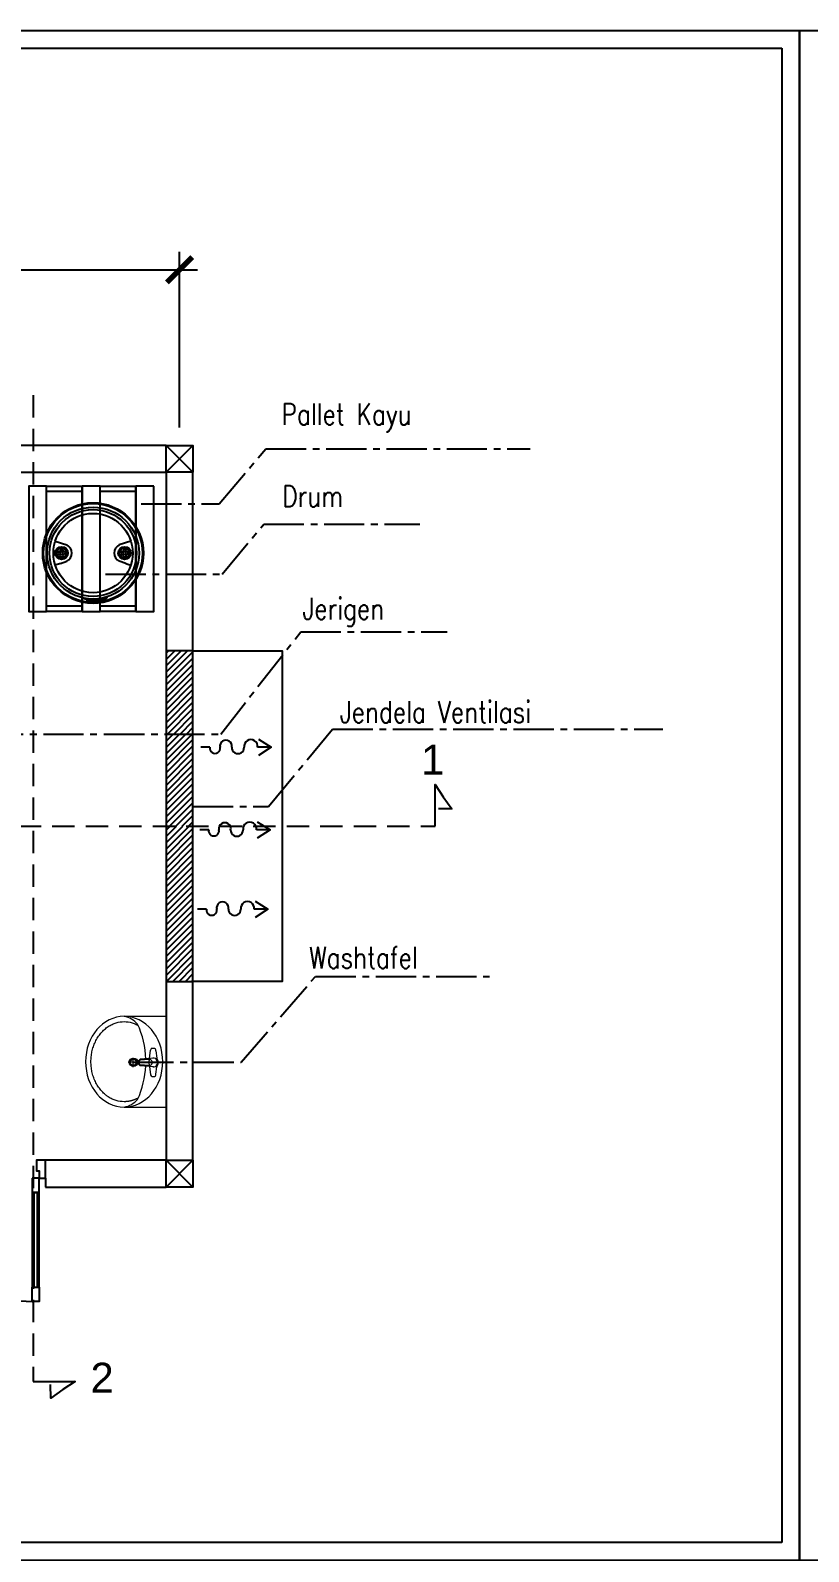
# Model space of a CAD drawing. Header units: millimetres. Extents: x 19989 to 114677, y -6335 to 49043.
# Drawn here: x 87249 to 91605, y 14955 to 23468 of the extents above; entities that cross this region are included whole.
import ezdxf

# ---------------------------------------------------------------- set-up
doc = ezdxf.new("R2010")
doc.units = ezdxf.units.MM
doc.header["$MEASUREMENT"] = 0
doc.linetypes.add('( Hidden )', pattern=[0.375, 0.25, -0.125])
doc.linetypes.add('CENTER2', pattern=[1.125, 0.75, -0.125, 0.125, -0.125])
doc.layers.get('Defpoints').update_dxf_attribs({"lineweight": 0})
for name, color, linetype in [('A-DIM', 15, 'Continuous'), ('A-Door', 150, 'Continuous'), ('A-Glaz', 92, 'Continuous'), ('Edges', 7, 'Continuous')]:
    doc.layers.add(name, color=color, linetype=linetype)
doc.styles.add('dD-RS', font='romans.shx', dxfattribs={"width": 0.8})
doc.styles.add('ISO9', font='iso9.shx')
doc.styles.get("Standard").update_dxf_attribs({"font": 'arial.ttf'})
doc.dimstyles.new('DIM100', dxfattribs={"dimscale": 100, "dimtxt": 1, "dimasz": 1, "dimexe": 1, "dimexo": 1, "dimgap": 1, "dimtad": 1, "dimdec": 0, "dimzin": 0, "dimdsep": 46, "dimtxsty": 'ISO9', "dimblk1": 'TICK', "dimblk2": 'TICK', "dimsah": 1, "dimcen": 0.09, "dimclrd": 15, "dimclre": 15, "dimclrt": 1, "dimadec": 0, "dimazin": 0, "dimtfac": 1, "dimtdec": 0, "dimtofl": 0, "dimtmove": 2, "dimatfit": 3, "dimldrblk": 'TICK', "dimfxl": 1, "dimtolj": 1, "dimtzin": 0, "dimarcsym": 0})

# ---------------------------------------------------------------- blocks, each defined once
blk = doc.blocks.new('TICK')
at = {"color": 2}
blk.add_line((-1, 0), (1, 0), dxfattribs=at)
at = {"color": 2, "const_width": 0.3, "flags": 128}
blk.add_lwpolyline([(-0.707, -0.707), (0.707, 0.707)], dxfattribs=at)
blk = doc.blocks.new('*D12')
at = {"layer": 'A-DIM', "color": 15, "lineweight": -2, "transparency": 16777216}
for p, q in [((85084.1, 21245), (85084.1, 22228.2)), ((88084.1, 21245), (88084.1, 22228.2)), ((85184.1, 22128.2), (87984.1, 22128.2))]:
    blk.add_line(p, q, dxfattribs=at)
at = {"layer": 'Defpoints', "color": 0, "transparency": 16777216}
for p in [(88084.1, 22128.2), (85084.1, 21145), (88084.1, 21145)]:
    blk.add_point(p, dxfattribs=at)
at = {"layer": 'A-DIM', "color": 15, "lineweight": -2, "transparency": 16777216, "xscale": 100, "yscale": 100, "zscale": 100, "rotation": 180}
blk.add_blockref('TICK', (85084.1, 22128.2), dxfattribs=at)
at = {"layer": 'A-DIM', "color": 15, "lineweight": -2, "transparency": 16777216, "xscale": 100, "yscale": 100, "zscale": 100}
blk.add_blockref('TICK', (88084.1, 22128.2), dxfattribs=at)
at = {"layer": 'A-DIM', "color": 1, "transparency": 16777216, "insert": (86584.1, 22278.2), "char_height": 100, "attachment_point": 5, "style": 'ISO9'}
blk.add_mtext('\\A1;3000', dxfattribs=at)
blk = doc.blocks.new('A$C33FC0FF0')
at = {"lineweight": 5}
for p, q in [((0, 0.4507), (0.508, 0.4507)), ((0, 0.2159), (0, 0.4507)), ((0.508, 0.2159), (0.508, 0.4507)), ((0.1789, 0.3732), (0.1792, 0.3806)), ((0.2354, 0.3571), (0.1891, 0.3634)), ((0.1929, 0.3939), (0.2338, 0.3984)), ((0.2335, 0.3797), (0.2398, 0.3058)), ((0.2409, 0.3556), (0.2454, 0.3058)), ((0.2759, 0.3552), (0.2714, 0.3058)), ((0.2832, 0.3797), (0.277, 0.3058)), ((0.281, 0.3571), (0.3273, 0.3634)), ((0.3236, 0.3939), (0.2827, 0.3984)), ((0.3375, 0.3732), (0.3372, 0.3806)), ((0.2841, 0.267), (0.2315, 0.267)), ((0.2483, 0.2966), (0.2503, 0.2841)), ((0.2576, 0.3357), (0.2576, 0.2387)), ((0.2681, 0.2966), (0.2661, 0.2841))]:
    blk.add_line(p, q, dxfattribs=at)
for radius in [0.0238, 0.0218, 0.0168]:
    blk.add_circle((0.2574, 0.2676), radius, dxfattribs=at)
for centre, radius, start, end in [((0.1903, 0.3749), 0.0115, 188.60956, 263.97132), ((0.1922, 0.381), 0.0129, 87.02469, 181.37616), ((0.2584, 0.3802), 0.0249, 351.54663, 188.45337), ((0.2328, 0.4098), 0.0115, 274.68096, 310.75251), ((0.2584, 0.3802), 0.0277, 49.17451, 130.75251), ((0.2584, 0.3802), 0.0219, 37.14189, 142.85811), ((0.2584, 0.3555), 0.0175, 352.53044, 188.64942), ((0.2427, 0.3589), 0.00379, 241.88716, 322.88594), ((0.26, 0.3772), 0.0251, 235.27917, 265.14883), ((0.2557, 0.3798), 0.0276, 274.57232, 303.01377), ((0.2737, 0.3589), 0.00379, 217.11406, 298.11284), ((0.284, 0.4098), 0.0115, 229.17451, 265.31904), ((0.3242, 0.381), 0.0129, 358.62384, 92.97531), ((0.3261, 0.3749), 0.0115, 276.02868, 351.39044), ((0.136, 0.1886), 0.1379, 131.90607, 168.53046), ((0.2545, -0.1673), 0.5045, 91.75198, 114.66864), ((0.2584, 0.3149), 0.0207, 206.0612, 333.9388), ((0.2584, 0.3132), 0.015, 209.69773, 330.30227), ((0.2582, 0.2909), 0.0104, 220.61316, 319.38684), ((0.2545, -0.1673), 0.5045, 65.33136, 87.44894), ((0.373, 0.1886), 0.1379, 11.46972, 48.09393)]:
    blk.add_arc(centre, radius, start, end, dxfattribs=at)
at = {"lineweight": 5, "extrusion": (5.55112e-17, -3.33067e-16, -1)}
blk.add_ellipse((0.254, 0.2159), major_axis=(0.254, 0), ratio=0.850394, dxfattribs=at)
at = {"lineweight": 5}
blk.add_open_spline([(0.4566, 0.295), (0.4577, 0.2931), (0.4587, 0.2912), (0.4603, 0.2883), (0.4607, 0.2873), (0.4617, 0.2854), (0.4622, 0.2844), (0.4627, 0.2832), (0.4629, 0.283), (0.4633, 0.282), (0.4636, 0.2813), (0.4644, 0.2796), (0.4648, 0.2786), (0.4657, 0.2767), (0.4661, 0.2757), (0.4668, 0.2737), (0.4672, 0.2728), (0.468, 0.2708), (0.4683, 0.2698), (0.469, 0.2679), (0.4694, 0.2669), (0.4699, 0.2655), (0.47, 0.265), (0.4703, 0.264), (0.4705, 0.2635), (0.4708, 0.2625), (0.471, 0.262), (0.4713, 0.2611), (0.4714, 0.2606), (0.4715, 0.2601), (0.4716, 0.2601), (0.4717, 0.2596), (0.4718, 0.2591), (0.4721, 0.2582), (0.4722, 0.2577), (0.4725, 0.2567), (0.4726, 0.2562), (0.4729, 0.2552), (0.473, 0.2548), (0.4734, 0.2533), (0.4736, 0.2523), (0.4741, 0.2504), (0.4743, 0.2494), (0.4747, 0.2475), (0.4749, 0.2465), (0.4753, 0.2446), (0.4755, 0.2437), (0.4758, 0.2417), (0.476, 0.2408), (0.4763, 0.2389), (0.4764, 0.2379), (0.4767, 0.236), (0.4768, 0.2351), (0.477, 0.2332), (0.4771, 0.2322), (0.4774, 0.2294), (0.4776, 0.2275), (0.4778, 0.2238), (0.4779, 0.2219), (0.478, 0.2191), (0.478, 0.2182), (0.478, 0.2168), (0.478, 0.2163), (0.478, 0.2159), (0.478, 0.2017), (0.476, 0.1868), (0.4693, 0.1641), (0.4665, 0.1565), (0.4595, 0.1415), (0.4553, 0.134), (0.4493, 0.1249), (0.448, 0.1231), (0.4429, 0.1159), (0.4387, 0.1106), (0.4281, 0.0987), (0.4214, 0.0921), (0.4069, 0.0798), (0.3992, 0.0741), (0.3828, 0.0636), (0.3742, 0.0588), (0.3564, 0.0503), (0.3473, 0.0466), (0.3286, 0.0403), (0.319, 0.0377), (0.305, 0.0347), (0.3003, 0.0339), (0.2908, 0.0324), (0.2861, 0.0318), (0.2769, 0.0308), (0.2722, 0.0304), (0.2631, 0.03), (0.2587, 0.0299), (0.2539, 0.0299), (0.2538, 0.0299), (0.2491, 0.0299), (0.2448, 0.03), (0.2358, 0.0304), (0.2311, 0.0308), (0.2219, 0.0318), (0.2172, 0.0324), (0.2077, 0.0339), (0.203, 0.0347), (0.189, 0.0377), (0.1794, 0.0403), (0.1607, 0.0466), (0.1516, 0.0503), (0.1338, 0.0588), (0.1252, 0.0636), (0.1088, 0.0741), (0.1011, 0.0798), (0.0866, 0.0921), (0.0799, 0.0987), (0.0678, 0.1123), (0.0623, 0.1195), (0.0527, 0.134), (0.0485, 0.1415), (0.0415, 0.1565), (0.0387, 0.1641), (0.032, 0.1868), (0.03, 0.2017), (0.03, 0.2301), (0.032, 0.245), (0.0387, 0.2676), (0.0415, 0.2752), (0.0469, 0.2866), (0.0489, 0.2906), (0.051, 0.2944)], degree=3, knots=[2.909358, 2.909358, 2.909358, 2.909358, 3.057135, 3.057135, 3.131023, 3.131023, 3.204911, 3.204911, 3.223577, 3.223577, 3.278799, 3.278799, 3.352687, 3.352687, 3.426575, 3.426575, 3.500463, 3.500463, 3.574351, 3.574351, 3.64824, 3.64824, 3.685184, 3.685184, 3.722128, 3.722128, 3.759072, 3.759072, 3.796016, 3.796016, 3.796675, 3.796675, 3.83296, 3.83296, 3.869904, 3.869904, 3.906848, 3.906848, 3.943792, 3.943792, 4.01768, 4.01768, 4.091568, 4.091568, 4.165457, 4.165457, 4.239345, 4.239345, 4.313233, 4.313233, 4.387121, 4.387121, 4.461009, 4.461009, 4.534897, 4.534897, 4.682673, 4.682673, 4.83045, 4.83045, 4.904338, 4.904338, 4.942871, 4.942871, 4.942871, 5.090647, 5.090647, 5.164535, 5.164535, 5.238424, 5.238424, 5.257089, 5.257089, 5.312312, 5.312312, 5.3862, 5.3862, 5.460088, 5.460088, 5.533976, 5.533976, 5.607864, 5.607864, 5.681752, 5.681752, 5.718696, 5.718696, 5.755641, 5.755641, 5.792585, 5.792585, 5.829529, 5.829529, 5.830188, 5.830188, 5.866473, 5.866473, 5.903417, 5.903417, 5.940361, 5.940361, 5.977305, 5.977305, 6.051193, 6.051193, 6.125081, 6.125081, 6.198969, 6.198969, 6.272857, 6.272857, 6.346746, 6.346746, 6.420634, 6.420634, 6.494522, 6.494522, 6.56841, 6.56841, 6.716186, 6.716186, 6.863963, 6.863963, 6.937851, 6.937851, 6.976384, 6.976384, 6.976384, 6.976384], dxfattribs=at)
blk = doc.blocks.new('plasticwaterdrumplan')
at = {"layer": 'Edges'}
for p, q in [((19.15, 3.55), (22, 2.66)), ((19.8, 0.65), (19.83, 0.88)), ((19.83, 0.42), (19.8, 0.65)), ((19.83, 0.88), (19.88, 1)), ((19.88, 0.3), (19.83, 0.42)), ((19.88, 1), (20.09, 0.86)), ((19.88, 0.3), (20.09, 0.44)), ((20.09, 0.86), (20.13, 0.97)), ((20.13, 0.33), (20.09, 0.44)), ((20.13, 0.97), (20.23, 1.1)), ((20.23, 0.2), (20.13, 0.33)), ((20.23, 1.1), (20.36, 1.2)), ((20.36, 0.1), (20.23, 0.2)), ((20.33, 1.45), (20.45, 1.5)), ((20.33, 1.45), (20.47, 1.24)), ((20.33, -0.15), (20.47, 0.06)), ((20.36, 1.2), (20.47, 1.24)), ((20.47, 0.06), (20.36, 0.1)), ((20.45, 1.5), (20.68, 1.53)), ((20.68, 1.53), (20.91, 1.5)), ((20.68, 1.01), (20.77, 1)), ((21.03, 1.45), (20.89, 1.24)), ((20.89, 1.24), (21, 1.2)), ((21, 0.1), (20.89, 0.06)), ((21.03, -0.15), (20.89, 0.06)), ((20.91, 1.5), (21.03, 1.45)), ((21, 1.2), (21.13, 1.1)), ((21.13, 0.2), (21, 0.1)), ((21.13, 1.1), (21.23, 0.97)), ((21.23, 0.33), (21.13, 0.2)), ((21.23, 0.97), (21.27, 0.86)), ((21.27, 0.44), (21.23, 0.33)), ((21.48, 1), (21.27, 0.86)), ((21.48, 0.3), (21.27, 0.44)), ((21.48, 1), (21.53, 0.88)), ((21.53, 0.42), (21.48, 0.3)), ((21.53, 0.88), (21.56, 0.65)), ((21.56, 0.65), (21.53, 0.42)), ((37.52, 3.55), (34.66, 2.66)), ((35.13, 0.88), (35.1, 0.65)), ((35.1, 0.65), (35.13, 0.42)), ((35.19, 1), (35.13, 0.88)), ((35.13, 0.42), (35.19, 0.3)), ((35.19, 1), (35.39, 0.86)), ((35.19, 0.3), (35.39, 0.44)), ((35.44, 0.97), (35.39, 0.86)), ((35.39, 0.44), (35.44, 0.33)), ((35.54, 1.1), (35.44, 0.97)), ((35.44, 0.33), (35.54, 0.2)), ((35.67, 1.2), (35.54, 1.1)), ((35.54, 0.2), (35.67, 0.1)), ((35.76, 1.5), (35.63, 1.45)), ((35.63, 1.45), (35.78, 1.24)), ((35.63, -0.15), (35.78, 0.06)), ((35.78, 1.24), (35.67, 1.2)), ((35.67, 0.1), (35.78, 0.06)), ((35.99, 1.53), (35.76, 1.5)), ((35.99, 1.01), (35.89, 1)), ((36.22, 1.5), (35.99, 1.53)), ((36.34, 1.45), (36.2, 1.24)), ((36.3, 1.2), (36.2, 1.24)), ((36.2, 0.06), (36.3, 0.1)), ((36.34, -0.15), (36.2, 0.06)), ((36.34, 1.45), (36.22, 1.5)), ((36.44, 1.1), (36.3, 1.2)), ((36.3, 0.1), (36.44, 0.2)), ((36.54, 0.97), (36.44, 1.1)), ((36.44, 0.2), (36.54, 0.33)), ((36.58, 0.86), (36.54, 0.97)), ((36.54, 0.33), (36.58, 0.44)), ((36.79, 1), (36.58, 0.86)), ((36.79, 0.3), (36.58, 0.44)), ((36.84, 0.88), (36.79, 1)), ((36.79, 0.3), (36.84, 0.42)), ((36.87, 0.65), (36.84, 0.88)), ((36.84, 0.42), (36.87, 0.65)), ((20.41, -1.85), (19.15, -2.26)), ((20.45, -0.2), (20.33, -0.15)), ((20.41, -1.85), (22, -1.35)), ((20.68, -0.23), (20.45, -0.2)), ((20.91, -0.2), (20.68, -0.23)), ((21.03, -0.15), (20.91, -0.2)), ((36.26, -1.85), (34.66, -1.35)), ((35.63, -0.15), (35.76, -0.2)), ((35.76, -0.2), (35.99, -0.23)), ((35.99, -0.23), (36.22, -0.2)), ((36.22, -0.2), (36.34, -0.15)), ((36.26, -1.85), (37.52, -2.26)), ((25.72, -10.23), (26.59, -10.46)), ((25.73, -10.21), (26.78, -10.49)), ((26.36, -10.41), (26.54, -10.46)), ((26.36, -10.43), (26.53, -10.48)), ((26.54, -10.46), (26.53, -10.48)), ((26.54, -10.46), (26.59, -10.47)), ((26.59, -10.46), (26.6, -10.46)), ((26.6, -10.48), (26.59, -10.47)), ((26.62, -10.47), (26.6, -10.46)), ((26.6, -10.46), (26.75, -10.5)), ((26.61, -10.48), (26.6, -10.48)), ((26.61, -10.48), (26.61, -10.49)), ((26.62, -10.5), (26.61, -10.49)), ((26.63, -10.48), (26.62, -10.47)), ((26.62, -10.47), (26.62, -10.47)), ((26.63, -10.5), (26.62, -10.5)), ((26.64, -10.49), (26.63, -10.48)), ((26.63, -10.51), (26.63, -10.5)), ((26.64, -10.52), (26.63, -10.51)), ((26.65, -10.5), (26.64, -10.49)), ((26.64, -10.49), (26.64, -10.49)), ((26.64, -10.53), (26.64, -10.52)), ((26.64, -10.54), (26.64, -10.53)), ((26.64, -10.57), (26.65, -10.54)), ((26.65, -10.54), (26.64, -10.54)), ((26.64, -10.59), (26.64, -10.57)), ((26.65, -10.61), (26.64, -10.59)), ((26.65, -10.51), (26.65, -10.5)), ((26.66, -10.52), (26.65, -10.51)), ((26.65, -10.51), (26.65, -10.51)), ((26.65, -10.54), (26.67, -10.53)), ((26.66, -10.53), (26.65, -10.55)), ((26.65, -10.55), (26.65, -10.54)), ((26.65, -10.55), (26.65, -10.55)), ((26.66, -10.64), (26.65, -10.61)), ((26.66, -10.53), (26.66, -10.52)), ((26.67, -10.56), (26.66, -10.57)), ((26.66, -10.57), (26.66, -10.59)), ((26.66, -10.59), (26.66, -10.6)), ((26.66, -10.6), (26.67, -10.62)), ((26.68, -10.66), (26.66, -10.64)), ((26.67, -10.53), (26.69, -10.51)), ((26.68, -10.54), (26.67, -10.56)), ((26.67, -10.62), (26.69, -10.64)), ((26.7, -10.53), (26.68, -10.54)), ((26.7, -10.67), (26.68, -10.66)), ((26.69, -10.51), (26.72, -10.5)), ((26.7, -10.56), (26.69, -10.59)), ((26.69, -10.59), (26.7, -10.63)), ((26.69, -10.64), (26.71, -10.65)), ((26.72, -10.53), (26.7, -10.53)), ((26.72, -10.54), (26.7, -10.56)), ((26.7, -10.63), (26.72, -10.65)), ((26.73, -10.68), (26.7, -10.67)), ((26.71, -10.65), (26.73, -10.66)), ((26.72, -10.5), (26.75, -10.5)), ((26.74, -10.52), (26.72, -10.53)), ((26.75, -10.53), (26.72, -10.54)), ((26.72, -10.65), (26.77, -10.66)), ((26.73, -10.66), (26.76, -10.67)), ((26.75, -10.69), (26.73, -10.68)), ((26.77, -10.53), (26.74, -10.52)), ((26.75, -10.5), (26.77, -10.5)), ((26.75, -10.5), (26.77, -10.51)), ((26.78, -10.54), (26.75, -10.53)), ((26.78, -10.69), (26.75, -10.69)), ((26.76, -10.67), (26.77, -10.66)), ((26.77, -10.5), (26.8, -10.51)), ((26.8, -10.51), (26.77, -10.51)), ((26.79, -10.54), (26.77, -10.53)), ((26.77, -10.66), (26.81, -10.68)), ((26.78, -10.49), (27.01, -10.56)), ((26.78, -10.49), (26.8, -10.51)), ((26.78, -10.54), (26.8, -10.55)), ((26.81, -10.68), (26.78, -10.69)), ((26.81, -10.55), (26.79, -10.54)), ((26.8, -10.51), (26.82, -10.53)), ((26.81, -10.55), (26.8, -10.55)), ((26.81, -10.55), (26.81, -10.55)), ((26.81, -10.55), (26.85, -10.56)), ((26.81, -10.68), (26.81, -10.68)), ((26.81, -10.68), (26.93, -10.71)), ((26.82, -10.53), (26.84, -10.55)), ((26.84, -10.55), (26.85, -10.56)), ((26.85, -10.56), (27.07, -10.63)), ((26.9, -10.77), (26.89, -10.83)), ((26.89, -10.83), (26.9, -10.77)), ((26.89, -10.83), (26.9, -10.88)), ((26.9, -10.88), (26.89, -10.83)), ((26.89, -10.83), (26.89, -10.83)), ((26.9, -10.83), (26.89, -10.83)), ((26.93, -10.72), (26.9, -10.77)), ((26.9, -10.77), (26.93, -10.72)), ((26.9, -10.77), (26.91, -10.77)), ((26.9, -10.83), (26.91, -10.77)), ((26.9, -10.77), (26.9, -10.77)), ((26.9, -10.83), (26.91, -10.78)), ((26.91, -10.88), (26.9, -10.83)), ((26.9, -10.88), (26.9, -10.83)), ((26.9, -10.83), (26.9, -10.83)), ((26.9, -10.88), (26.91, -10.93)), ((26.91, -10.88), (26.9, -10.88)), ((26.9, -10.88), (26.9, -10.88)), ((26.9, -10.88), (26.9, -10.88)), ((26.92, -10.93), (26.9, -10.88)), ((26.92, -10.93), (26.9, -10.88)), ((26.91, -10.78), (26.93, -10.73)), ((26.91, -10.77), (26.93, -10.73)), ((26.91, -10.77), (26.91, -10.78)), ((26.91, -10.83), (26.92, -10.78)), ((26.92, -10.78), (26.91, -10.83)), ((26.91, -10.83), (26.92, -10.88)), ((26.91, -10.88), (26.91, -10.83)), ((26.93, -10.93), (26.91, -10.88)), ((26.92, -10.93), (26.91, -10.88)), ((26.91, -10.93), (26.95, -10.98)), ((26.92, -10.93), (26.91, -10.93)), ((26.92, -10.78), (26.94, -10.73)), ((26.94, -10.73), (26.92, -10.78)), ((26.92, -10.88), (26.93, -10.93)), ((26.92, -10.93), (26.92, -10.93)), ((26.92, -10.93), (26.92, -10.93)), ((26.95, -10.98), (26.92, -10.93)), ((26.95, -10.97), (26.92, -10.93)), ((26.95, -10.98), (26.92, -10.93)), ((26.93, -10.71), (26.93, -10.72)), ((26.93, -10.72), (26.94, -10.71)), ((26.94, -10.71), (26.93, -10.71)), ((26.93, -10.73), (26.94, -10.72)), ((26.93, -10.73), (26.94, -10.72)), ((26.93, -10.73), (26.93, -10.72)), ((26.93, -10.72), (26.93, -10.72)), ((26.93, -10.73), (26.93, -10.73)), ((26.93, -10.93), (26.96, -10.97)), ((26.96, -10.97), (26.93, -10.93)), ((26.94, -10.72), (26.94, -10.71)), ((26.95, -10.72), (26.94, -10.73)), ((26.94, -10.73), (26.95, -10.72)), ((26.95, -10.72), (26.94, -10.72)), ((26.94, -10.72), (26.94, -10.72)), ((27.05, -10.75), (26.95, -10.72)), ((26.95, -10.72), (26.95, -10.72)), ((26.99, -11.01), (26.95, -10.97)), ((26.95, -10.98), (26.95, -10.97)), ((26.95, -10.98), (26.99, -11.02)), ((26.99, -11.01), (26.95, -10.98)), ((26.99, -11.01), (26.95, -10.98)), ((26.95, -10.98), (26.95, -10.98)), ((26.95, -10.98), (26.95, -10.98)), ((26.96, -10.97), (27, -11)), ((27, -11), (26.96, -10.97)), ((26.99, -11.01), (26.99, -11.01)), ((26.99, -11.01), (26.99, -11.01)), ((26.99, -11.01), (26.99, -11.02)), ((27.04, -11.03), (26.99, -11.01)), ((27.04, -11.03), (26.99, -11.01)), ((27.04, -11.04), (26.99, -11.01)), ((26.99, -11.02), (27.04, -11.04)), ((27.02, -10.78), (27, -10.85)), ((27, -10.85), (27.02, -10.91)), ((27, -11), (27.04, -11.02)), ((27.04, -11.03), (27, -11)), ((27.05, -10.75), (27.02, -10.78)), ((27.02, -10.91), (27.07, -10.96)), ((27.04, -11.02), (27.32, -11.11)), ((27.32, -11.13), (27.04, -11.03)), ((27.32, -11.12), (27.04, -11.03)), ((27.32, -11.12), (27.04, -11.03)), ((27.31, -11.13), (27.04, -11.04)), ((27.04, -11.04), (27.04, -11.04)), ((27.31, -11.13), (27.04, -11.04)), ((27.26, -10.81), (27.05, -10.75)), ((27.07, -10.63), (27.11, -10.63)), ((27.08, -10.63), (27.07, -10.63)), ((27.07, -10.96), (27.13, -10.98)), ((27.08, -10.63), (27.11, -10.63)), ((27.09, -10.64), (27.08, -10.63)), ((27.09, -10.64), (27.11, -10.63)), ((27.1, -10.64), (27.09, -10.64)), ((27.1, -10.64), (27.11, -10.64)), ((27.11, -10.64), (27.1, -10.64)), ((27.17, -10.64), (27.11, -10.63)), ((27.11, -10.63), (27.11, -10.63)), ((27.11, -10.63), (27.11, -10.63)), ((27.11, -10.63), (27.17, -10.64)), ((27.11, -10.63), (27.17, -10.64)), ((27.11, -10.64), (27.11, -10.63)), ((27.11, -10.64), (27.11, -10.64)), ((27.11, -10.64), (27.17, -10.65)), ((27.11, -10.64), (27.17, -10.65)), ((27.15, -10.65), (27.11, -10.64)), ((27.13, -10.98), (27.2, -10.96)), ((27.17, -10.66), (27.15, -10.65)), ((28.04, -10.93), (27.15, -10.65)), ((27.44, -10.69), (27.17, -10.64)), ((27.44, -10.68), (27.17, -10.64)), ((27.44, -10.68), (27.17, -10.64)), ((27.43, -10.7), (27.17, -10.65)), ((27.44, -10.69), (27.17, -10.65)), ((27.17, -10.66), (27.43, -10.7)), ((27.2, -10.96), (27.25, -10.91)), ((27.25, -10.91), (27.27, -10.85)), ((27.27, -10.85), (27.26, -10.81)), ((28, -11.04), (27.26, -10.81)), ((27.43, -10.7), (27.7, -10.74)), ((27.7, -10.73), (27.43, -10.7)), ((27.44, -10.68), (27.71, -10.72)), ((27.71, -10.72), (27.44, -10.68)), ((27.71, -10.73), (27.44, -10.69)), ((27.71, -10.72), (27.44, -10.69)), ((27.98, -10.76), (27.7, -10.73)), ((27.7, -10.74), (27.98, -10.76)), ((27.71, -10.72), (27.98, -10.74)), ((27.98, -10.75), (27.71, -10.72)), ((27.98, -10.75), (27.71, -10.72)), ((27.98, -10.75), (27.71, -10.73)), ((28.25, -10.76), (27.98, -10.74)), ((28.25, -10.77), (27.98, -10.75)), ((28.25, -10.77), (27.98, -10.75)), ((28.25, -10.76), (27.98, -10.75)), ((28.25, -10.78), (27.98, -10.76)), ((27.98, -10.76), (28.25, -10.78)), ((28.04, -11.11), (28, -11.04)), ((28.01, -11.04), (28, -11.04)), ((28.01, -11.04), (28.04, -11.1)), ((28.02, -11.05), (28.01, -11.04)), ((28.02, -11.05), (28.04, -11.1)), ((28.02, -11.05), (28.05, -11.09)), ((28.02, -11.05), (28.02, -11.05)), ((28.03, -11.05), (28.02, -11.05)), ((28.05, -11.09), (28.03, -11.05)), ((28.03, -11.05), (28.05, -11.09)), ((28.03, -11.05), (28.05, -11.09)), ((28.03, -11.05), (28.03, -11.05)), ((28.03, -11.05), (28.03, -11.05)), ((28.03, -11.05), (28.07, -11.06)), ((28.04, -10.93), (28.09, -10.9)), ((28.05, -10.93), (28.04, -10.93)), ((28.1, -10.9), (28.05, -10.93)), ((28.1, -10.91), (28.05, -10.93)), ((28.05, -10.93), (28.05, -10.93)), ((28.06, -10.93), (28.05, -10.93)), ((28.1, -10.91), (28.06, -10.93)), ((28.1, -10.91), (28.06, -10.94)), ((28.06, -10.94), (28.1, -10.92)), ((28.06, -10.94), (28.06, -10.93)), ((28.06, -10.94), (28.11, -10.95)), ((28.06, -10.94), (28.06, -10.94)), ((28.08, -11.07), (28.07, -11.06)), ((28.08, -11.07), (28.09, -11.07)), ((28.09, -10.9), (28.18, -10.92)), ((28.09, -11.07), (28.1, -11.07)), ((28.09, -11.07), (28.09, -11.07)), ((28.09, -11.07), (28.09, -11.07)), ((28.18, -10.92), (28.1, -10.9)), ((28.1, -10.91), (28.1, -10.9)), ((28.18, -10.93), (28.1, -10.91)), ((28.17, -10.93), (28.1, -10.91)), ((28.1, -10.91), (28.1, -10.91)), ((28.17, -10.93), (28.1, -10.91)), ((28.1, -10.91), (28.1, -10.91)), ((28.1, -10.92), (28.1, -10.91)), ((28.1, -10.92), (28.17, -10.94)), ((28.1, -11.07), (28.1, -11.07)), ((28.1, -11.07), (28.1, -11.07)), ((28.11, -11.07), (28.1, -11.07)), ((28.11, -10.95), (28.11, -10.95)), ((28.11, -10.95), (28.11, -10.95)), ((28.14, -10.96), (28.11, -10.95)), ((28.11, -10.95), (28.11, -10.95)), ((28.11, -10.95), (28.11, -10.95)), ((28.11, -11.07), (28.14, -11.07)), ((28.19, -11.07), (28.12, -11.11)), ((28.12, -11.11), (28.19, -11.07)), ((28.12, -11.12), (28.2, -11.08)), ((28.12, -11.12), (28.19, -11.08)), ((28.17, -10.99), (28.14, -10.96)), ((28.14, -11.07), (28.16, -11.05)), ((28.16, -11.05), (28.17, -11.02)), ((28.18, -10.93), (28.17, -10.93)), ((28.17, -10.93), (28.17, -10.93)), ((28.17, -10.93), (28.17, -10.94)), ((28.21, -11), (28.17, -10.93)), ((28.21, -11), (28.17, -10.93)), ((28.17, -10.94), (28.21, -11)), ((28.17, -11.02), (28.17, -10.99)), ((28.18, -10.92), (28.18, -10.93)), ((28.22, -11), (28.18, -10.92)), ((28.18, -10.92), (28.23, -11)), ((28.22, -11), (28.18, -10.93)), ((28.21, -11), (28.19, -11.07)), ((28.19, -11.08), (28.21, -11)), ((28.19, -11.07), (28.21, -11)), ((28.19, -11.08), (28.19, -11.07)), ((28.19, -11.07), (28.19, -11.07)), ((28.2, -11.08), (28.19, -11.08)), ((28.23, -11), (28.2, -11.09)), ((28.2, -11.08), (28.22, -11)), ((28.2, -11.08), (28.22, -11)), ((28.2, -11.08), (28.2, -11.08)), ((28.21, -11), (28.22, -11)), ((28.21, -11), (28.21, -11)), ((28.21, -11), (28.21, -11)), ((28.22, -11), (28.22, -11)), ((28.25, -10.76), (28.52, -10.77)), ((28.52, -10.77), (28.25, -10.76)), ((28.52, -10.78), (28.25, -10.77)), ((28.52, -10.78), (28.25, -10.77)), ((28.25, -10.78), (28.52, -10.79)), ((28.52, -10.79), (28.25, -10.78)), ((28.43, -10.93), (29.05, -10.92)), ((28.44, -11.17), (28.43, -10.93)), ((28.43, -10.93), (28.44, -10.94)), ((29.04, -10.93), (28.44, -10.94)), ((29.04, -10.93), (28.44, -10.94)), ((28.44, -10.94), (28.44, -11.16)), ((28.44, -10.94), (28.45, -11.16)), ((28.44, -10.94), (28.45, -10.95)), ((28.44, -10.94), (28.44, -10.94)), ((28.45, -10.95), (29.03, -10.94)), ((29.03, -10.94), (28.45, -10.95)), ((29.03, -10.94), (28.45, -10.95)), ((28.46, -11.15), (28.45, -10.95)), ((28.45, -10.95), (28.45, -11.15)), ((28.45, -10.95), (28.45, -10.95)), ((28.45, -10.95), (28.45, -10.95)), ((28.45, -10.95), (28.45, -11.15)), ((28.52, -10.77), (28.79, -10.77)), ((28.79, -10.77), (28.52, -10.77)), ((28.79, -10.78), (28.52, -10.78)), ((28.79, -10.78), (28.52, -10.78)), ((28.52, -10.79), (28.79, -10.79)), ((28.79, -10.79), (28.52, -10.79)), ((29.06, -10.76), (28.79, -10.77)), ((29.06, -10.76), (28.79, -10.77)), ((29.06, -10.77), (28.79, -10.78)), ((29.06, -10.77), (28.79, -10.78)), ((29.06, -10.78), (28.79, -10.79)), ((28.79, -10.79), (29.06, -10.78)), ((29.03, -10.94), (29.04, -10.93)), ((29.03, -10.94), (29.03, -11.14)), ((29.03, -11.15), (29.03, -10.94)), ((29.03, -11.14), (29.03, -10.94)), ((29.03, -10.94), (29.03, -10.94)), ((29.03, -10.94), (29.03, -10.94)), ((29.04, -10.93), (29.05, -10.92)), ((29.04, -11.15), (29.04, -10.93)), ((29.04, -11.15), (29.04, -10.93)), ((29.04, -10.93), (29.04, -10.93)), ((29.05, -10.92), (29.05, -11.16)), ((29.06, -10.76), (29.33, -10.74)), ((29.33, -10.75), (29.06, -10.77)), ((29.33, -10.75), (29.06, -10.76)), ((29.06, -10.78), (29.33, -10.76)), ((29.33, -10.76), (29.06, -10.78)), ((29.33, -10.76), (29.06, -10.77)), ((29.81, -10.63), (29.33, -10.75)), ((29.8, -10.63), (29.33, -10.75)), ((29.8, -10.63), (29.33, -10.74)), ((29.81, -10.64), (29.33, -10.75)), ((29.33, -10.75), (29.33, -10.74)), ((29.33, -10.75), (29.33, -10.75)), ((29.33, -10.75), (29.33, -10.75)), ((29.33, -10.75), (29.34, -10.76)), ((29.33, -10.75), (29.33, -10.76)), ((29.33, -10.76), (29.33, -10.76)), ((29.33, -10.76), (29.34, -10.76)), ((29.33, -10.77), (29.34, -10.76)), ((29.33, -10.76), (29.33, -10.76)), ((29.33, -10.76), (29.33, -10.76)), ((29.33, -10.76), (29.34, -10.76)), ((29.33, -10.76), (29.33, -10.76)), ((29.33, -10.76), (29.33, -10.77)), ((29.33, -10.76), (29.33, -10.76)), ((29.83, -11.05), (29.33, -11.22)), ((29.33, -11.21), (29.83, -11.05)), ((29.83, -11.06), (29.33, -11.22)), ((29.83, -11.06), (29.33, -11.22)), ((29.84, -11.06), (29.33, -11.23)), ((29.84, -11.07), (29.33, -11.23)), ((29.81, -10.64), (29.34, -10.76)), ((29.34, -10.76), (29.81, -10.65)), ((29.34, -10.76), (29.34, -10.76)), ((30.28, -10.5), (29.8, -10.63)), ((30.28, -10.5), (29.8, -10.63)), ((30.28, -10.51), (29.81, -10.63)), ((30.28, -10.51), (29.81, -10.64)), ((30.29, -10.51), (29.81, -10.64)), ((29.81, -10.65), (30.29, -10.52)), ((30.32, -10.87), (29.83, -11.05)), ((29.83, -11.05), (30.32, -10.87)), ((30.32, -10.88), (29.83, -11.06)), ((30.33, -10.88), (29.83, -11.06)), ((30.33, -10.88), (29.84, -11.07)), ((30.33, -10.88), (29.84, -11.06)), ((30.76, -10.36), (30.28, -10.5)), ((30.76, -10.37), (30.28, -10.51)), ((30.76, -10.37), (30.28, -10.5)), ((30.76, -10.37), (30.28, -10.51)), ((30.29, -10.52), (30.76, -10.38)), ((30.76, -10.38), (30.29, -10.51)), ((30.32, -10.87), (30.8, -10.67)), ((30.8, -10.67), (30.32, -10.87)), ((30.8, -10.68), (30.32, -10.88)), ((30.81, -10.68), (30.33, -10.88)), ((30.81, -10.68), (30.33, -10.88)), ((30.33, -10.88), (30.81, -10.69)), ((30.76, -10.36), (31.23, -10.22)), ((30.76, -10.38), (31.3, -10.22)), ((31.23, -10.22), (30.76, -10.37)), ((31.23, -10.22), (30.76, -10.37)), ((31.24, -10.23), (30.76, -10.38)), ((31.23, -10.23), (30.76, -10.37)), ((30.8, -10.67), (31.26, -10.46)), ((31.27, -10.46), (30.8, -10.67)), ((31.27, -10.46), (30.8, -10.68)), ((31.28, -10.47), (30.81, -10.69)), ((31.27, -10.47), (30.81, -10.68)), ((31.28, -10.47), (30.81, -10.68)), ((31.26, -10.21), (31.23, -10.22)), ((31.26, -10.21), (31.23, -10.22)), ((31.27, -10.21), (31.23, -10.22)), ((31.27, -10.22), (31.23, -10.23)), ((31.27, -10.22), (31.24, -10.23)), ((31.26, -10.21), (31.3, -10.2)), ((31.3, -10.2), (31.26, -10.21)), ((31.26, -10.46), (31.33, -10.42)), ((31.3, -10.2), (31.27, -10.21)), ((31.3, -10.21), (31.27, -10.22)), ((31.3, -10.21), (31.27, -10.22)), ((31.3, -10.44), (31.27, -10.46)), ((31.31, -10.45), (31.27, -10.46)), ((31.31, -10.45), (31.27, -10.47)), ((31.31, -10.45), (31.28, -10.47)), ((31.31, -10.45), (31.28, -10.47)), ((31.3, -10.2), (31.33, -10.19)), ((31.33, -10.19), (31.3, -10.2)), ((31.33, -10.19), (31.3, -10.2)), ((31.34, -10.2), (31.3, -10.21)), ((31.33, -10.2), (31.3, -10.21)), ((31.3, -10.22), (31.34, -10.21)), ((31.34, -10.43), (31.3, -10.44)), ((31.34, -10.43), (31.31, -10.45)), ((31.35, -10.43), (31.31, -10.45)), ((31.35, -10.43), (31.31, -10.45)), ((31.31, -10.45), (31.35, -10.44)), ((31.36, -10.18), (31.33, -10.19)), ((31.37, -10.18), (31.33, -10.19)), ((31.37, -10.18), (31.33, -10.19)), ((31.37, -10.19), (31.33, -10.2)), ((31.33, -10.42), (31.4, -10.39)), ((31.34, -10.21), (31.4, -10.19)), ((31.37, -10.19), (31.34, -10.2)), ((31.38, -10.41), (31.34, -10.43)), ((31.37, -10.41), (31.34, -10.43)), ((31.38, -10.41), (31.35, -10.43)), ((31.35, -10.44), (31.39, -10.42)), ((31.38, -10.42), (31.35, -10.43)), ((31.4, -10.17), (31.36, -10.18)), ((31.4, -10.17), (31.37, -10.18)), ((31.4, -10.18), (31.37, -10.19)), ((31.4, -10.18), (31.37, -10.18)), ((31.4, -10.18), (31.37, -10.19)), ((31.41, -10.39), (31.37, -10.41)), ((31.41, -10.39), (31.38, -10.41)), ((31.42, -10.4), (31.38, -10.42)), ((31.42, -10.4), (31.38, -10.41)), ((31.42, -10.4), (31.39, -10.42)), ((31.4, -10.17), (31.43, -10.16)), ((31.43, -10.16), (31.4, -10.17)), ((31.44, -10.17), (31.4, -10.18)), ((31.43, -10.17), (31.4, -10.18)), ((31.43, -10.17), (31.4, -10.18)), ((31.4, -10.19), (31.44, -10.18)), ((31.4, -10.39), (31.44, -10.37)), ((31.45, -10.37), (31.41, -10.39)), ((31.44, -10.37), (31.41, -10.39)), ((31.42, -10.4), (31.46, -10.38)), ((31.45, -10.38), (31.42, -10.4)), ((31.45, -10.38), (31.42, -10.4)), ((31.47, -10.15), (31.43, -10.16)), ((31.47, -10.15), (31.43, -10.16)), ((31.47, -10.16), (31.43, -10.17)), ((31.47, -10.16), (31.43, -10.17)), ((31.44, -10.18), (31.5, -10.16)), ((31.47, -10.17), (31.44, -10.17)), ((31.44, -10.37), (31.51, -10.33)), ((31.48, -10.35), (31.44, -10.37)), ((31.48, -10.36), (31.45, -10.37)), ((31.49, -10.36), (31.45, -10.38)), ((31.49, -10.36), (31.45, -10.38)), ((31.46, -10.38), (31.49, -10.36)), ((31.5, -10.14), (31.47, -10.15)), ((31.5, -10.15), (31.47, -10.16)), ((31.5, -10.15), (31.47, -10.15)), ((31.5, -10.15), (31.47, -10.16)), ((31.5, -10.16), (31.47, -10.17)), ((31.51, -10.33), (31.48, -10.35)), ((31.52, -10.34), (31.48, -10.36)), ((31.53, -10.34), (31.49, -10.36)), ((31.52, -10.34), (31.49, -10.36)), ((31.52, -10.34), (31.49, -10.36)), ((31.5, -10.14), (31.53, -10.13)), ((31.54, -10.14), (31.5, -10.15)), ((31.54, -10.14), (31.5, -10.15)), ((31.53, -10.14), (31.5, -10.15)), ((31.5, -10.16), (31.54, -10.15)), ((31.54, -10.15), (31.5, -10.16)), ((31.51, -10.33), (31.54, -10.31)), ((31.55, -10.32), (31.51, -10.33)), ((31.56, -10.32), (31.52, -10.34)), ((31.55, -10.32), (31.52, -10.34)), ((31.56, -10.32), (31.52, -10.34)), ((31.57, -10.13), (31.53, -10.13)), ((31.57, -10.13), (31.53, -10.14)), ((31.56, -10.33), (31.53, -10.34)), ((31.57, -10.13), (31.54, -10.14)), ((31.57, -10.14), (31.54, -10.15)), ((31.57, -10.14), (31.54, -10.14)), ((31.54, -10.15), (31.59, -10.14)), ((31.54, -10.31), (31.61, -10.27)), ((31.59, -10.3), (31.55, -10.32)), ((31.58, -10.3), (31.55, -10.32)), ((31.59, -10.3), (31.56, -10.32)), ((31.59, -10.3), (31.56, -10.32)), ((31.56, -10.33), (31.6, -10.31)), ((31.6, -10.12), (31.57, -10.13)), ((31.6, -10.12), (31.57, -10.13)), ((31.6, -10.13), (31.57, -10.14)), ((31.6, -10.13), (31.57, -10.13)), ((31.59, -10.14), (31.57, -10.14)), ((31.61, -10.28), (31.58, -10.3)), ((31.6, -10.13), (31.59, -10.14)), ((31.59, -10.14), (31.6, -10.14)), ((31.61, -10.14), (31.59, -10.14)), ((31.59, -10.14), (31.59, -10.14)), ((31.62, -10.28), (31.59, -10.3)), ((31.62, -10.28), (31.59, -10.3)), ((31.63, -10.29), (31.59, -10.3)), ((31.6, -10.12), (31.63, -10.13)), ((31.63, -10.13), (31.6, -10.12)), ((31.6, -10.12), (31.6, -10.12)), ((31.62, -10.13), (31.6, -10.12)), ((31.6, -10.12), (31.6, -10.13)), ((31.62, -10.13), (31.6, -10.13)), ((31.62, -10.13), (31.6, -10.13)), ((31.6, -10.13), (31.6, -10.13)), ((31.6, -10.14), (31.62, -10.15)), ((31.63, -10.29), (31.6, -10.31)), ((31.63, -10.15), (31.61, -10.14)), ((31.61, -10.27), (31.66, -10.24)), ((31.65, -10.26), (31.61, -10.28)), ((31.64, -10.14), (31.62, -10.13)), ((31.64, -10.14), (31.62, -10.13)), ((31.62, -10.13), (31.62, -10.13)), ((31.65, -10.14), (31.62, -10.13)), ((31.62, -10.13), (31.62, -10.13)), ((31.62, -10.13), (31.63, -10.13)), ((31.62, -10.15), (31.64, -10.16)), ((31.65, -10.26), (31.62, -10.28)), ((31.66, -10.26), (31.62, -10.28)), ((31.65, -10.13), (31.63, -10.13)), ((31.63, -10.13), (31.63, -10.13)), ((31.65, -10.14), (31.63, -10.13)), ((31.65, -10.16), (31.63, -10.15)), ((31.66, -10.27), (31.63, -10.29)), ((31.66, -10.27), (31.63, -10.29)), ((31.66, -10.15), (31.64, -10.14)), ((31.65, -10.14), (31.64, -10.14)), ((31.64, -10.14), (31.64, -10.14)), ((31.65, -10.15), (31.64, -10.14)), ((31.64, -10.16), (31.65, -10.17)), ((31.67, -10.15), (31.65, -10.13)), ((31.65, -10.14), (31.65, -10.13)), ((31.67, -10.15), (31.65, -10.14)), ((31.67, -10.15), (31.65, -10.14)), ((31.65, -10.14), (31.65, -10.14)), ((31.67, -10.17), (31.65, -10.15)), ((31.66, -10.15), (31.65, -10.15)), ((31.66, -10.17), (31.65, -10.16)), ((31.65, -10.17), (31.66, -10.19)), ((31.67, -10.24), (31.65, -10.26)), ((31.68, -10.24), (31.65, -10.26)), ((31.67, -10.15), (31.66, -10.15)), ((31.68, -10.16), (31.66, -10.15)), ((31.67, -10.18), (31.66, -10.17)), ((31.66, -10.19), (31.67, -10.2)), ((31.67, -10.23), (31.66, -10.24)), ((31.66, -10.24), (31.67, -10.24)), ((31.66, -10.27), (31.7, -10.25)), ((31.69, -10.25), (31.66, -10.26)), ((31.69, -10.25), (31.66, -10.27)), ((31.7, -10.25), (31.66, -10.27)), ((31.67, -10.15), (31.69, -10.16)), ((31.67, -10.15), (31.67, -10.15)), ((31.68, -10.16), (31.67, -10.15)), ((31.67, -10.15), (31.67, -10.15)), ((31.68, -10.16), (31.67, -10.15)), ((31.67, -10.17), (31.68, -10.16)), ((31.68, -10.18), (31.67, -10.17)), ((31.68, -10.2), (31.67, -10.18)), ((31.67, -10.2), (31.67, -10.22)), ((31.67, -10.22), (31.67, -10.23)), ((31.67, -10.24), (31.68, -10.23)), ((31.67, -10.24), (31.68, -10.24)), ((31.68, -10.16), (31.69, -10.16)), ((31.7, -10.18), (31.68, -10.16)), ((31.68, -10.16), (31.68, -10.16)), ((31.68, -10.16), (31.68, -10.16)), ((31.69, -10.18), (31.68, -10.16)), ((31.69, -10.18), (31.68, -10.16)), ((31.69, -10.2), (31.68, -10.18)), ((31.69, -10.18), (31.68, -10.18)), ((31.68, -10.21), (31.68, -10.2)), ((31.68, -10.23), (31.68, -10.21)), ((31.68, -10.24), (31.69, -10.23)), ((31.68, -10.24), (31.69, -10.25)), ((31.7, -10.17), (31.69, -10.16)), ((31.69, -10.19), (31.69, -10.18)), ((31.7, -10.19), (31.69, -10.18)), ((31.69, -10.18), (31.69, -10.18)), ((31.7, -10.18), (31.69, -10.18)), ((31.7, -10.19), (31.69, -10.19)), ((31.7, -10.21), (31.69, -10.19)), ((31.69, -10.19), (31.69, -10.2)), ((31.69, -10.21), (31.69, -10.2)), ((31.7, -10.21), (31.69, -10.21)), ((31.69, -10.23), (31.69, -10.21)), ((31.69, -10.23), (31.7, -10.21)), ((31.69, -10.25), (31.7, -10.23)), ((31.69, -10.25), (31.69, -10.23)), ((31.69, -10.23), (31.7, -10.23)), ((31.69, -10.23), (31.69, -10.23)), ((31.69, -10.25), (31.7, -10.25)), ((31.69, -10.25), (31.69, -10.25)), ((31.7, -10.19), (31.7, -10.17)), ((31.7, -10.18), (31.7, -10.17)), ((31.7, -10.19), (31.7, -10.18)), ((31.7, -10.19), (31.71, -10.21)), ((31.7, -10.19), (31.7, -10.19)), ((31.7, -10.21), (31.7, -10.19)), ((31.7, -10.21), (31.7, -10.19)), ((31.7, -10.19), (31.7, -10.19)), ((31.71, -10.21), (31.7, -10.23)), ((31.7, -10.21), (31.71, -10.21)), ((31.7, -10.23), (31.7, -10.21)), ((31.7, -10.21), (31.7, -10.21)), ((31.7, -10.21), (31.7, -10.21)), ((31.7, -10.23), (31.7, -10.21)), ((31.7, -10.25), (31.7, -10.23)), ((31.7, -10.23), (31.7, -10.23)), ((31.7, -10.25), (31.7, -10.23)), ((31.7, -10.23), (31.7, -10.23)), ((31.7, -10.25), (31.7, -10.25)), ((27.31, -11.13), (27.6, -11.21)), ((27.6, -11.2), (27.31, -11.13)), ((27.32, -11.11), (27.6, -11.19)), ((27.6, -11.19), (27.32, -11.12)), ((27.6, -11.2), (27.32, -11.12)), ((27.6, -11.2), (27.32, -11.13)), ((27.6, -11.19), (27.89, -11.24)), ((27.88, -11.25), (27.6, -11.19)), ((27.88, -11.25), (27.6, -11.2)), ((27.88, -11.25), (27.6, -11.2)), ((27.88, -11.26), (27.6, -11.2)), ((27.88, -11.26), (27.6, -11.21)), ((28.17, -11.28), (27.88, -11.25)), ((28.17, -11.29), (27.88, -11.25)), ((28.17, -11.28), (27.88, -11.25)), ((28.17, -11.29), (27.88, -11.26)), ((28.17, -11.29), (27.88, -11.26)), ((27.89, -11.24), (28.17, -11.27)), ((28.05, -11.09), (28.04, -11.1)), ((28.04, -11.1), (28.04, -11.1)), ((28.04, -11.1), (28.13, -11.12)), ((28.04, -11.1), (28.12, -11.12)), ((28.13, -11.13), (28.04, -11.11)), ((28.12, -11.11), (28.05, -11.09)), ((28.05, -11.09), (28.05, -11.09)), ((28.05, -11.09), (28.05, -11.09)), ((28.05, -11.09), (28.12, -11.12)), ((28.05, -11.09), (28.12, -11.11)), ((28.12, -11.12), (28.12, -11.11)), ((28.12, -11.11), (28.12, -11.11)), ((28.13, -11.12), (28.12, -11.12)), ((28.12, -11.12), (28.12, -11.12)), ((28.13, -11.12), (28.2, -11.08)), ((28.2, -11.09), (28.13, -11.13)), ((28.17, -11.27), (28.46, -11.29)), ((28.46, -11.29), (28.17, -11.28)), ((28.46, -11.3), (28.17, -11.28)), ((28.17, -11.29), (28.46, -11.31)), ((28.46, -11.3), (28.17, -11.29)), ((28.46, -11.3), (28.17, -11.29)), ((29.04, -11.15), (28.44, -11.16)), ((28.44, -11.16), (28.44, -11.17)), ((28.45, -11.16), (28.44, -11.16)), ((28.44, -11.17), (29.05, -11.16)), ((29.03, -11.14), (28.45, -11.15)), ((28.45, -11.15), (28.45, -11.15)), ((28.45, -11.15), (28.45, -11.16)), ((28.46, -11.15), (28.45, -11.15)), ((29.04, -11.15), (28.45, -11.16)), ((29.03, -11.15), (28.45, -11.15)), ((29.03, -11.14), (28.46, -11.15)), ((28.46, -11.29), (28.75, -11.28)), ((28.75, -11.29), (28.46, -11.29)), ((28.75, -11.29), (28.46, -11.3)), ((28.76, -11.29), (28.46, -11.3)), ((28.76, -11.3), (28.46, -11.3)), ((28.76, -11.3), (28.46, -11.31)), ((28.75, -11.28), (29.04, -11.25)), ((29.04, -11.26), (28.75, -11.29)), ((29.04, -11.26), (28.75, -11.29)), ((29.05, -11.27), (28.76, -11.3)), ((29.05, -11.27), (28.76, -11.29)), ((29.05, -11.27), (28.76, -11.3)), ((29.03, -11.15), (29.03, -11.14)), ((29.03, -11.14), (29.03, -11.14)), ((29.04, -11.15), (29.03, -11.15)), ((29.05, -11.16), (29.04, -11.15)), ((29.04, -11.15), (29.04, -11.15)), ((29.04, -11.25), (29.33, -11.21)), ((29.33, -11.21), (29.04, -11.26)), ((29.33, -11.22), (29.04, -11.26)), ((29.33, -11.22), (29.05, -11.27)), ((29.33, -11.22), (29.05, -11.27)), ((29.05, -11.27), (29.33, -11.23)), ((29.33, -11.21), (29.33, -11.21)), ((29.33, -11.21), (29.33, -11.21)), ((29.33, -11.21), (29.33, -11.21)), ((29.33, -11.21), (29.33, -11.21)), ((29.33, -11.21), (29.33, -11.21)), ((29.33, -11.21), (29.33, -11.21)), ((29.33, -11.21), (29.33, -11.21)), ((29.33, -11.21), (29.33, -11.22)), ((29.33, -11.22), (29.33, -11.23)), ((29.33, -11.22), (29.33, -11.22)), ((29.33, -11.22), (29.33, -11.22)), ((29.33, -11.22), (29.33, -11.22)), ((29.33, -11.22), (29.33, -11.22)), ((29.33, -11.23), (29.33, -11.23))]:
    blk.add_line(p, q, dxfattribs=at)
for centre, radius in [((28.33, 0.65), 12.22), ((28.33, 0.65), 12), ((28.33, 0.65), 11.16), ((28.33, 0.65), 10.55), ((28.33, 0.65), 9.63), ((20.68, 0.65), 1.55), ((20.68, 0.65), 1.39), ((20.68, 0.65), 1.33), ((20.68, 0.65), 1.2), ((20.68, 0.65), 0.36), ((35.99, 0.65), 1.55), ((35.99, 0.65), 1.39), ((35.99, 0.65), 1.33), ((35.99, 0.65), 1.2), ((35.99, 0.65), 0.36)]:
    blk.add_circle(centre, radius, dxfattribs=at)
for centre, start, end in [((20.85, 0.65), 299.8169, 60.1831), ((35.81, 0.65), 119.8169, 240.1831)]:
    blk.add_arc(centre, 2.31, start, end, dxfattribs=at)

msp = doc.modelspace()

# ---------------------------------------------------------------- hatches: boundary and pattern name
at = {"linetype": 'CENTER2', "true_color": 0xffffff}
h = msp.add_hatch(dxfattribs=at)
h.set_pattern_fill('ANSI31', scale=200)
h.set_pattern_definition([(45, (28256.176, 6368.024), (-17.67767, 17.67767), [])])
h.paths.add_polyline_path([(88009.1, 19530.1), (88159.1, 19530.1), (88159.1, 19995), (88009.1, 19995)], flags=16)
h.paths.add_polyline_path([(88159.1, 19995), (88009.1, 19995), (88009.1, 19014.3), (88159.1, 19014.3)], flags=17)
h.paths.add_polyline_path([(88159.1, 19995), (88009.1, 19995), (88009.1, 18145), (88159.1, 18145)])
h = msp.add_hatch(dxfattribs=at)
h.set_pattern_fill('ANSI31', scale=200)
h.paths.add_polyline_path([(88159.1, 19530.1), (88009.1, 19530.1), (88009.1, 19014.3), (88159.1, 19014.3)])

# ---------------------------------------------------------------- linework, layer by layer
msp.add_line((87334.1, 17045), (87334.1, 16995))
at = {"linetype": 'CENTER2'}
for points in [[(81993.4, 23468), (91554.6, 23468), (91554.6, 14904.7), (81993.4, 14904.7)], [(91554.6, 23468), (101115.7, 23468), (101115.7, 14904.7), (91554.6, 14904.7)], [(82093.4, 23368), (91454.6, 23368), (91454.6, 15004.7), (82093.4, 15004.7)]]:
    msp.add_lwpolyline(points, close=True, dxfattribs=at)
at = {"color": 251, "linetype": '( Hidden )', "ltscale": 500, "true_color": 0x636466}
for points in [[(87265.7, 21425.8), (87265.7, 15906.8)], [(83996.2, 19014.3), (89515.1, 19014.3)]]:
    msp.add_lwpolyline(points, dxfattribs=at)
for points in [[(85159.1, 20995), (88009.1, 20995), (88009.1, 21145), (85159.1, 21145), (85159.1, 20995)], [(88009.1, 20995), (88009.1, 17145), (88159.1, 17145), (88159.1, 20995), (88009.1, 20995)], [(87339.8, 20916.8), (87239.8, 20916.8), (87239.8, 20216.8), (87339.8, 20216.8), (87339.8, 20916.8)], [(87339.8, 20216.8), (87339.8, 20916.8)], [(87539.8, 20886.8), (87339.8, 20886.8), (87339.8, 20916.8), (87539.8, 20916.8), (87539.8, 20886.8)], [(87539.8, 20216.8), (87539.8, 20916.8)], [(87639.8, 20916.8), (87539.8, 20916.8), (87539.8, 20216.8), (87639.8, 20216.8), (87639.8, 20916.8)], [(87639.8, 20216.8), (87639.8, 20916.8)], [(87839.8, 20886.8), (87639.8, 20886.8), (87639.8, 20916.8), (87839.8, 20916.8), (87839.8, 20886.8)], [(87839.8, 20216.8), (87839.8, 20916.8)], [(87939.8, 20916.8), (87839.8, 20916.8), (87839.8, 20216.8), (87939.8, 20216.8), (87939.8, 20916.8)], [(87939.8, 20216.8), (87939.8, 20916.8)], [(87539.8, 20216.8), (87339.8, 20216.8), (87339.8, 20246.8), (87539.8, 20246.8), (87539.8, 20216.8)], [(87839.8, 20216.8), (87639.8, 20216.8), (87639.8, 20246.8), (87839.8, 20246.8), (87839.8, 20216.8)], [(88159.1, 19070), (88159.1, 19995), (88659.1, 19995), (88659.1, 18145), (88159.1, 18145), (88159.1, 19070)], [(88525.5, 19501.6), (88597.5, 19455.9), (88525.5, 19410.1)], [(88253.4, 19455.9), (88203.5, 19455.9)], [(88597.5, 19455.9), (88520.6, 19455.9)], [(88247.2, 18993.5), (88197.3, 18993.5)], [(88591.2, 18993.5), (88514.4, 18993.5)], [(88519.3, 19039.3), (88591.2, 18993.5), (88519.3, 18947.7)], [(88506.7, 18595.7), (88578.7, 18549.9), (88506.7, 18504.1)], [(88234.6, 18549.9), (88184.7, 18549.9)], [(88578.7, 18549.9), (88501.9, 18549.9)], [(87334.1, 16995), (88009.1, 16995), (88009.1, 17145), (87284.1, 17145)]]:
    msp.add_lwpolyline(points)
at = {"color": 116, "linetype": 'CENTER2', "ltscale": 300, "true_color": 0x136734}
for points in [[(87870, 20818.2), (88306.4, 20818.2), (88567.1, 21127.2), (90047, 21127.2)], [(87670, 20424.9), (88322.9, 20424.9), (88555.4, 20704.1), (89429.2, 20704.1)], [(85634.5, 19530.1), (87662.1, 19530.1), (88314.3, 19530.1), (88761.9, 20101.4), (89581.8, 20101.4)], [(88159.1, 19125), (88582.2, 19125), (88940.6, 19557.9), (90789.7, 19557.9)], [(87825.9, 17693), (88428.1, 17693), (88845.3, 18173.9), (89819.4, 18173.9)]]:
    msp.add_lwpolyline(points, dxfattribs=at)
at = {"color": 5}
for points in [[(88009.1, 21145), (88159.1, 21145), (88159.1, 20995), (88009.1, 20995), (88009.1, 21145)], [(88009.1, 20995), (88159.1, 21145)], [(88009.1, 21145), (88159.1, 20995)], [(88009.1, 17145), (88159.1, 17145), (88159.1, 16995), (88009.1, 16995), (88009.1, 17145)], [(88009.1, 16995), (88159.1, 17145)], [(88009.1, 17145), (88159.1, 16995)]]:
    msp.add_lwpolyline(points, dxfattribs=at)
at = {"linetype": 'CENTER2'}
msp.add_lwpolyline([(88159.1, 19995), (88009.1, 19995), (88009.1, 18145), (88159.1, 18145), (88159.1, 19995)], dxfattribs=at)
at = {"color": 251, "true_color": 0x636466}
for points in [[(89515.1, 19014.3), (89515.1, 19248.5), (89560.2, 19179.6), (89608.7, 19112), (89532.5, 19110.9)], [(87265.7, 15906.8), (87499.9, 15906.8), (87431, 15861.7), (87363.4, 15813.3), (87362.3, 15889.5)]]:
    msp.add_lwpolyline(points, dxfattribs=at)
for centre, radius, start, end in [((88343.6, 19462.9), 33.4, 347.78093, 192.21907), ((88483.2, 19461), 37.8, 352.13463, 187.86537), ((88282.2, 19451.2), 29.2, 170.74428, 9.25572), ((88411, 19455.4), 34.8, 179.32574, 0.67426), ((88275.9, 18988.8), 29.2, 170.74428, 9.25572), ((88337.4, 19000.6), 33.4, 347.78093, 192.21907), ((88404.8, 18993.1), 34.8, 179.32574, 0.67426), ((88476.9, 18998.7), 37.8, 352.13463, 187.86537), ((88324.8, 18557), 33.4, 347.78093, 192.21907), ((88464.4, 18555.1), 37.8, 352.13463, 187.86537), ((88263.4, 18545.2), 29.2, 170.74428, 9.25572), ((88392.2, 18549.5), 34.8, 179.32574, 0.67426)]:
    msp.add_arc(centre, radius, start, end)
at = {"layer": 'A-Door'}
for points in [[(87299.1, 17045), (87334.1, 17045), (87334.1, 17145), (87284.1, 17145), (87284.1, 17095), (87284.1, 17085), (87299.1, 17085)], [(87259.1, 17045), (87259.1, 16965), (87299.1, 16965), (87299.1, 17045)], [(87259.1, 16965), (87259.1, 16435), (87299.1, 16435), (87299.1, 16965)], [(87259.1, 16355), (87259.1, 16435), (87299.1, 16435), (87299.1, 16355)]]:
    msp.add_lwpolyline(points, close=True, dxfattribs=at)
msp.add_arc((87256.3, 17028), 673, 178.55619, 270.23427, dxfattribs=at)
at = {"layer": 'A-Glaz'}
msp.add_lwpolyline([(87269.1, 16965), (87269.1, 16435), (87289.1, 16435), (87289.1, 16965)], close=True, dxfattribs=at)

# ---------------------------------------------------------------- block references
at = {"xscale": 23.05147426977291, "yscale": 23.05147426977291, "zscale": 23.05147426977291}
msp.add_blockref('plasticwaterdrumplan', (86946.8, 20528), dxfattribs=at)
at = {"color": 7, "xscale": 1000, "yscale": 1000, "zscale": 1000, "rotation": 270}
msp.add_blockref('A$C33FC0FF0', (87558.3, 17950.4), dxfattribs=at)

# ---------------------------------------------------------------- texts
at = {"color": 3, "style": 'dD-RS', "width": 0.8}
for s, p in [('Pallet Kayu', (88654.2, 21259.8)), ('Drum ', (88658.2, 20801.1)), ('Jerigen', (88772.4, 20171.9)), ('Jendela Ventilasi', (88981.5, 19593.6)), ('Washtafel', (88808.1, 18218.8))]:
    msp.add_text(s, height=120, dxfattribs=at).set_placement(p)
at = {"color": 251, "true_color": 0x636466}
for s, p in [('1', (89435.8, 19303.6)), ('2', (87585.9, 15844.7))]:
    msp.add_text(s, height=166.9, dxfattribs=at).set_placement(p)

# ---------------------------------------------------------------- dimensions: what is measured, and where the dimension line sits
at = {"layer": 'A-DIM'}
dim = msp.add_linear_dim(base=(88084.1, 22128.2), p1=(85084.1, 21145), p2=(88084.1, 21145), dimstyle='DIM100', dxfattribs=at)
dim.commit()
dim.dimension.update_dxf_attribs({"geometry": '*D12', "text_midpoint": (86584.1, 22278.2)})

doc.saveas('drawing.dxf')
